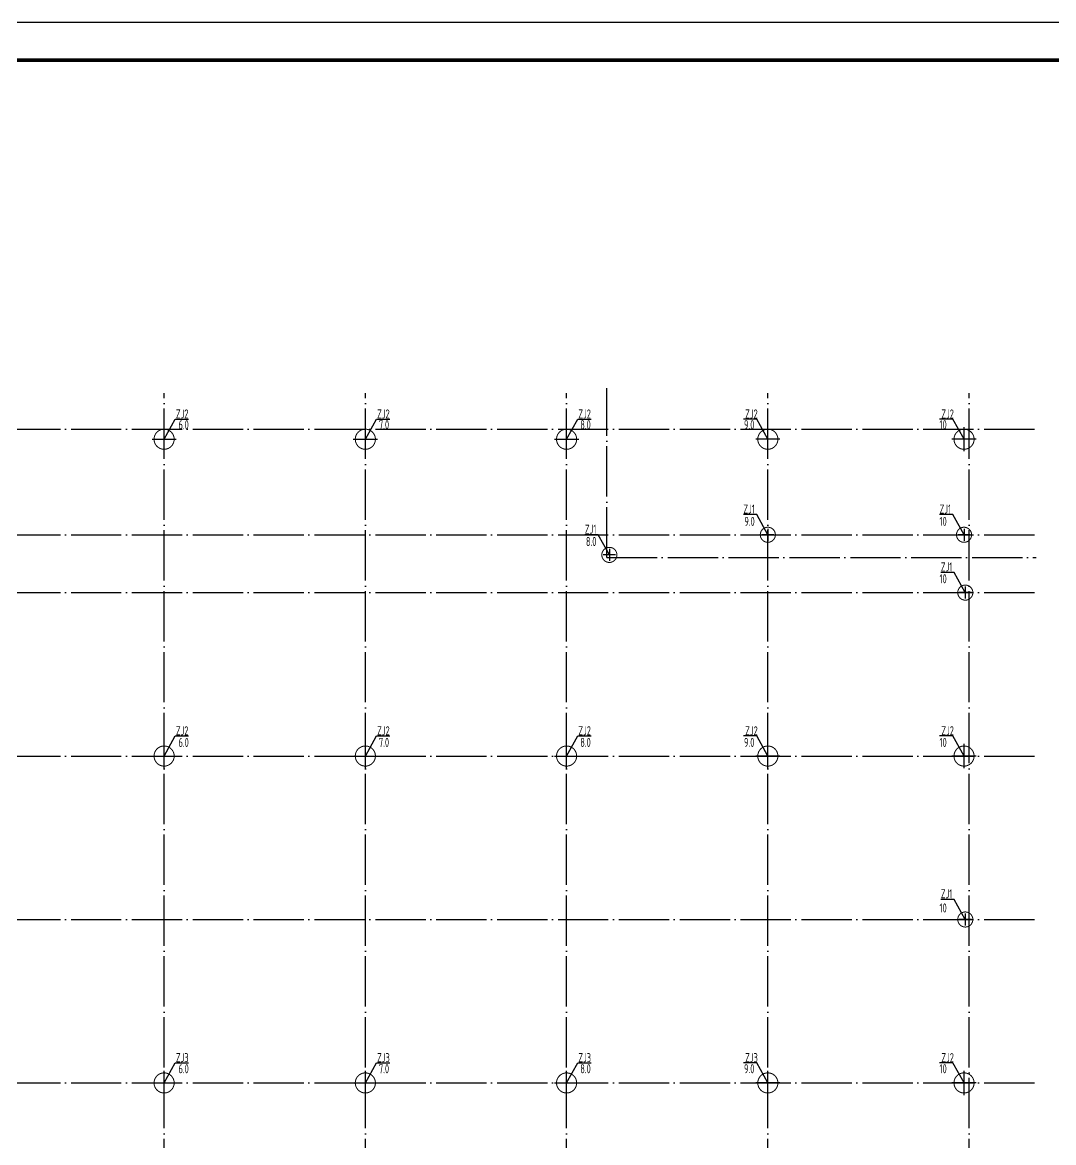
# Model space of a CAD drawing. Extents: x 19118 to 566552, y -1188739 to 92943.
# Drawn here: x 166075 to 207068, y -148086 to -103536 of the extents above; entities that cross this region are included whole.
import ezdxf

# ---------------------------------------------------------------- set-up
doc = ezdxf.new("R2010")
doc.units = 0
doc.header["$LTSCALE"] = 1000
doc.header["$MEASUREMENT"] = 0
doc.linetypes.add('DOTE', pattern=[2.42, 2, -0.2, 0.02, -0.2])
for name, color, linetype in [('DOTE', 9, 'DOTE'), ('LAYER2', 30, 'CONTINUOUS'), ('PUB_TITLE', 4, 'CONTINUOUS'), ('桩', 6, 'CONTINUOUS'), ('桩基标注', 7, 'CONTINUOUS'), ('桩心', 33, 'CONTINUOUS')]:
    doc.layers.add(name, color=color, linetype=linetype)
doc.styles.add('TSSD_Rein', font='atssdeng.shx', dxfattribs={"width": 0.7, "bigfont": 'atssdchn.shx'})

msp = doc.modelspace()

# ---------------------------------------------------------------- linework, layer by layer
at = {"layer": 'DOTE', "color": 8}
for p, q in [((171708.4, -174135.65), (171708.4, -118286.09)), ((179708.4, -174135.65), (179708.4, -118286.09)), ((187708.4, -174135.65), (187708.4, -118286.09)), ((189308.4, -124813.12), (189308.4, -118082.27)), ((195708.4, -174135.65), (195708.4, -118286.09)), ((203708.4, -174135.65), (203708.4, -118286.09)), ((97826.88, -119713.12), (206364.14, -119713.12)), ((97826.88, -123913.12), (206364.14, -123913.12)), ((189308.4, -124813.12), (206374.39, -124813.12)), ((97826.88, -126213.12), (206364.14, -126213.12)), ((97826.88, -132713.12), (206364.14, -132713.12)), ((97826.88, -139213.12), (206364.14, -139213.12)), ((97826.88, -145713.12), (206364.14, -145713.12))]:
    msp.add_line(p, q, dxfattribs=at)
at = {"layer": 'PUB_TITLE'}
msp.add_lwpolyline([(77811.65, -192635.97), (235461.65, -192635.97), (235461.65, -103535.97), (77811.65, -103535.97)], close=True, dxfattribs=at)
at = {"layer": 'PUB_TITLE', "const_width": 150}
msp.add_lwpolyline([(81561.65, -191135.97), (233961.65, -191135.97), (233961.65, -105035.97), (81561.65, -105035.97)], close=True, dxfattribs=at)
at = {"layer": '桩', "color": 5, "const_width": 40}
for points in [[(172108.38, -120109.31, 0.99524903), (171308.4, -120113.12, 1.00477364)], [(180108.38, -120109.31, 0.99524903), (179308.4, -120113.12, 1.00477364)], [(188108.38, -120109.31, 0.99524903), (187308.4, -120113.12, 1.00477364)], [(195308.41, -120109.31, -0.99524903), (196108.4, -120113.12, -1.00477364)], [(203108.41, -120109.31, -0.99524903), (203908.4, -120113.12, -1.00477364)], [(172108.38, -132709.31, 0.99524903), (171308.4, -132713.12, 1.00477364)], [(180108.38, -132709.31, 0.99524903), (179308.4, -132713.12, 1.00477364)], [(188108.38, -132709.31, 0.99524903), (187308.4, -132713.12, 1.00477364)], [(195308.41, -132709.31, -0.99524903), (196108.4, -132713.12, -1.00477364)], [(203108.41, -132709.31, -0.99524903), (203908.4, -132713.12, -1.00477364)], [(172108.38, -145709.31, 0.99524903), (171308.4, -145713.12, 1.00477364)], [(180108.38, -145709.31, 0.99524903), (179308.4, -145713.12, 1.00477364)], [(188108.38, -145709.31, 0.99524903), (187308.4, -145713.12, 1.00477364)], [(195308.41, -145709.31, -0.99524903), (196108.4, -145713.12, -1.00477364)], [(203108.41, -145709.31, -0.99524903), (203908.4, -145713.12, -1.00477364)]]:
    msp.add_lwpolyline(points, format="xyb", close=True, dxfattribs=at)
at = {"layer": '桩', "const_width": 40}
for points in [[(195408.41, -123915.98, 0.99524903), (196008.4, -123913.12, 1.00477364), (195408.41, -123915.98, 209.98235095)], [(203208.41, -123915.98, 0.99524903), (203808.4, -123913.12, 1.00477364), (203208.41, -123915.98, 209.98235095)], [(189108.41, -124715.98, 0.99524903), (189708.4, -124713.12, 1.00477364), (189108.41, -124715.98, 209.98235095)], [(203258.41, -126215.98, 0.99524903), (203858.4, -126213.12, 1.00477364), (203258.41, -126215.98, 209.98235095)], [(203258.41, -139215.98, 0.99524903), (203858.4, -139213.12, 1.00477364), (203258.41, -139215.98, 209.98235095)]]:
    msp.add_lwpolyline(points, format="xyb", dxfattribs=at)
at = {"layer": '桩基标注'}
for points in [[(171708.4, -120113.12), (172149.07, -119312.48), (172681.38, -119312.48)], [(179708.4, -120113.12), (180149.07, -119312.48), (180681.38, -119312.48)], [(187708.4, -120113.12), (188149.07, -119312.48), (188681.38, -119312.48)], [(195708.4, -120113.12), (195267.72, -119312.48), (194735.41, -119312.48)], [(203508.4, -120113.12), (203067.72, -119312.48), (202535.41, -119312.48)], [(195708.4, -123913.12), (195267.72, -123112.48), (194735.41, -123112.48)], [(203508.4, -123913.12), (203067.72, -123112.48), (202535.41, -123112.48)], [(189408.4, -124713.12), (188967.72, -123912.48), (188435.41, -123912.48)], [(203558.4, -126213.12), (203117.72, -125412.48), (202585.41, -125412.48)], [(171708.4, -132713.12), (172149.07, -131912.48), (172681.38, -131912.48)], [(179708.4, -132713.12), (180149.07, -131912.48), (180681.38, -131912.48)], [(187708.4, -132713.12), (188149.07, -131912.48), (188681.38, -131912.48)], [(195708.4, -132713.12), (195267.72, -131912.48), (194735.41, -131912.48)], [(203508.4, -132713.12), (203067.72, -131912.48), (202535.41, -131912.48)], [(203558.4, -139213.12), (203117.72, -138412.48), (202585.41, -138412.48)], [(171708.4, -145713.12), (172149.07, -144912.48), (172681.38, -144912.48)], [(179708.4, -145713.12), (180149.07, -144912.48), (180681.38, -144912.48)], [(187708.4, -145713.12), (188149.07, -144912.48), (188681.38, -144912.48)], [(195708.4, -145713.12), (195267.72, -144912.48), (194735.41, -144912.48)], [(203508.4, -145713.12), (203067.72, -144912.48), (202535.41, -144912.48)]]:
    msp.add_lwpolyline(points, dxfattribs=at)
at = {"layer": '桩心'}
for p, q in [((171708.4, -120593.12), (171708.4, -119633.12)), ((179708.4, -120593.12), (179708.4, -119633.12)), ((187708.4, -120593.12), (187708.4, -119633.12)), ((195708.4, -120593.12), (195708.4, -119633.12)), ((203508.4, -120593.12), (203508.4, -119633.12)), ((171228.4, -120113.12), (172188.4, -120113.12)), ((179228.4, -120113.12), (180188.4, -120113.12)), ((187228.4, -120113.12), (188188.4, -120113.12)), ((196188.4, -120113.12), (195228.4, -120113.12)), ((203988.4, -120113.12), (203028.4, -120113.12)), ((195708.4, -123673.12), (195708.4, -124153.12)), ((203508.4, -123673.12), (203508.4, -124153.12)), ((195948.4, -123913.12), (195468.4, -123913.12)), ((203748.4, -123913.12), (203268.4, -123913.12)), ((189648.4, -124713.12), (189168.4, -124713.12)), ((189408.4, -124473.12), (189408.4, -124953.12)), ((203558.4, -125973.12), (203558.4, -126453.12)), ((203798.4, -126213.12), (203318.4, -126213.12)), ((171708.4, -133193.12), (171708.4, -132233.12)), ((179708.4, -133193.12), (179708.4, -132233.12)), ((187708.4, -133193.12), (187708.4, -132233.12)), ((195708.4, -133193.12), (195708.4, -132233.12)), ((203508.4, -133193.12), (203508.4, -132233.12)), ((171228.4, -132713.12), (172188.4, -132713.12)), ((179228.4, -132713.12), (180188.4, -132713.12)), ((187228.4, -132713.12), (188188.4, -132713.12)), ((196188.4, -132713.12), (195228.4, -132713.12)), ((203988.4, -132713.12), (203028.4, -132713.12)), ((203558.4, -138973.12), (203558.4, -139453.12)), ((203798.4, -139213.12), (203318.4, -139213.12)), ((171708.4, -146193.12), (171708.4, -145233.12)), ((179708.4, -146193.12), (179708.4, -145233.12)), ((187708.4, -146193.12), (187708.4, -145233.12)), ((195708.4, -146193.12), (195708.4, -145233.12)), ((203508.4, -146193.12), (203508.4, -145233.12)), ((171228.4, -145713.12), (172188.4, -145713.12)), ((179228.4, -145713.12), (180188.4, -145713.12)), ((187228.4, -145713.12), (188188.4, -145713.12)), ((196188.4, -145713.12), (195228.4, -145713.12)), ((203988.4, -145713.12), (203028.4, -145713.12))]:
    msp.add_line(p, q, dxfattribs=at)

# ---------------------------------------------------------------- texts
at = {"layer": 'LAYER2', "style": 'TSSD_Rein', "width": 0.7}
for s, p in [('6.0', (172280.87, -119715.28)), ('7.0', (180248.12, -119715.28)), ('8.0', (188253.12, -119715.28)), ('9.0', (194760.34, -119715.28)), ('10', (202535.32, -119715.28)), ('9.0', (194775.84, -123559.3)), ('10', (202535.32, -123559.3)), ('8.0', (188475.84, -124359.3)), ('10', (202535.32, -125842.89)), ('6.0', (172280.87, -132350.08)), ('7.0', (180248.12, -132350.08)), ('8.0', (188253.12, -132350.08)), ('9.0', (194760.34, -132350.08)), ('10', (202535.32, -132350.08)), ('10', (202535.32, -138933.45)), ('6.0', (172280.87, -145328.39)), ('7.0', (180248.12, -145328.39)), ('8.0', (188253.12, -145328.39)), ('9.0', (194760.34, -145328.39)), ('10', (202535.32, -145328.39))]:
    msp.add_text(s, height=360, dxfattribs=at).set_placement(p)
at = {"layer": '桩基标注', "style": 'TSSD_Rein', "width": 0.7}
for s, p in [('ZJ2', (172175.08, -119287.83)), ('ZJ2', (180175.08, -119287.83)), ('ZJ2', (188175.08, -119287.83)), ('ZJ2', (194805.56, -119287.83)), ('ZJ2', (202605.56, -119287.83)), ('ZJ1', (194734.99, -123070.15)), ('ZJ1', (202534.99, -123070.15)), ('ZJ1', (188434.99, -123870.15)), ('ZJ1', (202584.99, -125370.15)), ('ZJ2', (172175.08, -131887.83)), ('ZJ2', (180175.08, -131887.83)), ('ZJ2', (188175.08, -131887.83)), ('ZJ2', (194805.56, -131887.83)), ('ZJ2', (202605.56, -131887.83)), ('ZJ1', (202584.99, -138370.15)), ('ZJ3', (172175.08, -144887.83)), ('ZJ3', (180175.08, -144887.83)), ('ZJ3', (188175.08, -144887.83)), ('ZJ3', (194805.56, -144887.83)), ('ZJ2', (202605.56, -144887.83))]:
    msp.add_text(s, height=360, dxfattribs=at).set_placement(p)

doc.saveas('drawing.dxf')
